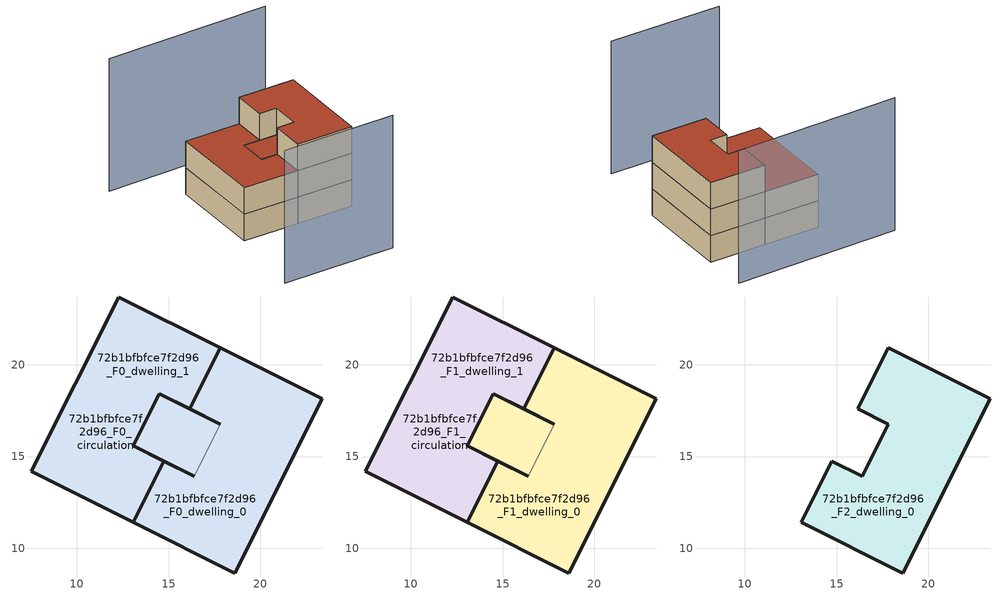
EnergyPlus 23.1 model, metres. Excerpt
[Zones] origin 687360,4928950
72b1bfbfce7f2d96_F0_dwelling_0
 floor ground (EU_floor_Construction): 23.36,18.14 18.61,8.66 13.07,11.43 14.73,14.75 16.39,13.92 17.82,16.76 16.15,17.6 17.81,20.92 z0; 17.82,16.76 16.39,13.92 13.07,15.58 14.49,18.43 16.15,17.6 z0
 wall outside (EU_wall_Construction): 16.39,13.92 14.73,14.75 13.07,11.43 18.61,8.66 23.36,18.14 17.81,20.92 16.15,17.6 17.82,16.76 z0:3
 wall to 72b1bfbfce7f2d96_F0_circulation (EU_wall_Construction): 17.82,16.76 16.39,13.92 z0:3
72b1bfbfce7f2d96_F0_dwelling_1
 floor ground (EU_floor_Construction): 17.81,20.92 16.15,17.6 14.49,18.43 13.07,15.58 14.73,14.75 13.07,11.43 7.53,14.2 12.27,23.69 z0; 17.82,16.76 16.39,13.92 13.07,15.58 14.49,18.43 16.15,17.6 z0
 wall outside (EU_wall_Construction): 12.27,23.69 7.53,14.2 13.07,11.43 14.73,14.75 13.07,15.58 14.49,18.43 16.15,17.6 17.81,20.92 12.27,23.69 z0:3
72b1bfbfce7f2d96_F0_circulation
 floor ground (EU_floor_Construction): 23.36,18.14 18.61,8.66 13.07,11.43 14.73,14.75 16.39,13.92 17.82,16.76 16.15,17.6 17.81,20.92 z0; 17.82,16.76 16.39,13.92 13.07,15.58 14.49,18.43 16.15,17.6 z0; 17.81,20.92 16.15,17.6 14.49,18.43 13.07,15.58 14.73,14.75 13.07,11.43 7.53,14.2 12.27,23.69 z0
 wall outside (EU_wall_Construction): 17.82,16.76 14.49,18.43 13.07,15.58 16.39,13.92 z0:3
72b1bfbfce7f2d96_F1_dwelling_0
 floor outside (EU_floor_Construction): 23.36,18.14 18.61,8.66 13.07,11.43 14.73,14.75 16.39,13.92 17.82,16.76 16.15,17.6 17.81,20.92 z3; 17.82,16.76 16.39,13.92 13.07,15.58 14.49,18.43 16.15,17.6 z3
 wall outside (EU_wall_Construction): 16.39,13.92 14.73,14.75 13.07,11.43 18.61,8.66 23.36,18.14 17.81,20.92 16.15,17.6 17.82,16.76 z3:6
 wall to 72b1bfbfce7f2d96_F1_circulation (EU_wall_Construction): 17.82,16.76 16.39,13.92 z3:6
 roof outside (EU_floor_Construction): 16.39,13.92 17.82,16.76 16.15,17.6 14.49,18.43 13.07,15.58 z6
72b1bfbfce7f2d96_F1_dwelling_1
 floor to 72b1bfbfce7f2d96_F0_dwelling_1 (EU_floor_Construction): 17.81,20.92 16.15,17.6 14.49,18.43 13.07,15.58 14.73,14.75 13.07,11.43 7.53,14.2 12.27,23.69 z3; 17.82,16.76 16.39,13.92 13.07,15.58 14.49,18.43 16.15,17.6 z3
 wall outside (EU_wall_Construction): 12.27,23.69 7.53,14.2 13.07,11.43 14.73,14.75 13.07,15.58 14.49,18.43 16.15,17.6 17.81,20.92 12.27,23.69 z3:6
 roof outside (EU_roof_Construction): 16.39,13.92 17.82,16.76 16.15,17.6 14.49,18.43 13.07,15.58 z6; 14.73,14.75 13.07,15.58 14.49,18.43 16.15,17.6 17.81,20.92 12.27,23.69 7.53,14.2 13.07,11.43 z6
72b1bfbfce7f2d96_F1_circulation
 floor outside (EU_floor_Construction): 17.82,16.76 16.39,13.92 13.07,15.58 14.49,18.43 16.15,17.6 z3; 17.81,20.92 16.15,17.6 14.49,18.43 13.07,15.58 14.73,14.75 13.07,11.43 7.53,14.2 12.27,23.69 z3
 floor to 72b1bfbfce7f2d96_F0_circulation (EU_floor_Construction): 23.36,18.14 18.61,8.66 13.07,11.43 14.73,14.75 16.39,13.92 17.82,16.76 16.15,17.6 17.81,20.92 z3
 wall outside (EU_wall_Construction): 17.82,16.76 14.49,18.43 13.07,15.58 16.39,13.92 z3:6
 roof outside (EU_roof_Construction): 18.61,8.66 23.36,18.14 17.81,20.92 16.15,17.6 17.82,16.76 16.39,13.92 14.73,14.75 13.07,11.43 z6; 16.39,13.92 17.82,16.76 16.15,17.6 14.49,18.43 13.07,15.58 z6; 14.73,14.75 13.07,15.58 14.49,18.43 16.15,17.6 17.81,20.92 12.27,23.69 7.53,14.2 13.07,11.43 z6
72b1bfbfce7f2d96_F2_dwelling_0
 floor to 72b1bfbfce7f2d96_F1_dwelling_0 (EU_floor_Construction): 23.36,18.14 18.61,8.66 13.07,11.43 14.73,14.75 16.39,13.92 17.82,16.76 16.15,17.6 17.81,20.92 z6
 wall outside (EU_wall_Construction): 23.36,18.14 17.81,20.92 16.15,17.6 17.82,16.76 16.39,13.92 14.73,14.75 13.07,11.43 18.61,8.66 23.36,18.14 z6:9
 roof outside (EU_roof_Construction): 18.61,8.66 23.36,18.14 17.81,20.92 16.15,17.6 17.82,16.76 16.39,13.92 14.73,14.75 13.07,11.43 z9
shading: 2.7,6.65 13.91,1.15 / 25.36,22.53 8.88,30.33 z0:15
[Building]
EU S2 Campaign: North Axis=0; Terrain=City; Solar Distribution=FullExterior
[Site:Location]
Bologna: Latitude=44.5; Longitude=11.25; Time Zone=1; Elevation=37
[SizingPeriod:WeatherFileDays]
AnnualSizingPeriod: Begin Month=1; Begin Day of Month=1; End Month=12; End Day of Month=31; Day of Week for Start Day=Monday; Use Weather File Daylight Saving Period=No; Use Weather File Rain and Snow Indicators=No
[MATERIAL]
EU_InternalMass_Material: Roughness=MediumRough; Thickness=0.1; Conductivity=1; Density=1800; Specific Heat=900; Thermal Absorptance=0.9; Solar Absorptance=0.7; Visible Absorptance=0.7
[MATERIAL:NOMASS] Roughness=MediumRough; Thermal Absorptance=0.9; Solar Absorptance=0.7; Visible Absorptance=0.7
Name | Thermal Resistance
EU_wall_NoMass | 0.937881
EU_roof_NoMass | 0.548572
EU_floor_NoMass | 0.71348
[CONSTRUCTION]
EU_wall_Construction: EU_wall_NoMass
EU_roof_Construction: EU_roof_NoMass
EU_floor_Construction: EU_floor_NoMass
EU_InternalMass_Construction: EU_InternalMass_Material
[ZONE] Type=1; Multiplier=1; Ceiling Height=autocalculate; Floor Area=autocalculate; Part of Total Floor Area=Yes
Name | Volume
72b1bfbfce7f2d96_F0_dwelling_0 | 214.936
72b1bfbfce7f2d96_F1_dwelling_0; 72b1bfbfce7f2d96_F0_dwelling_1; 72b1bfbfce7f2d96_F1_dwelling_1 | 214.935
72b1bfbfce7f2d96_F2_dwelling_0 | 179.442
72b1bfbfce7f2d96_F0_circulation; 72b1bfbfce7f2d96_F1_circulation | 394.377
[INTERNALMASS] Construction=EU_InternalMass_Construction
Name | Zone or ZoneList | Surface Area
72b1bfbfce7f2d96_F0_dwelling_0_EU_InternalMass | 72b1bfbfce7f2d96_F0_dwelling_0 | 59.8139
72b1bfbfce7f2d96_F0_dwelling_1_EU_InternalMass | 72b1bfbfce7f2d96_F0_dwelling_1 | 59.8139
72b1bfbfce7f2d96_F1_dwelling_0_EU_InternalMass | 72b1bfbfce7f2d96_F1_dwelling_0 | 59.8139
72b1bfbfce7f2d96_F1_dwelling_1_EU_InternalMass | 72b1bfbfce7f2d96_F1_dwelling_1 | 59.8139
72b1bfbfce7f2d96_F2_dwelling_0_EU_InternalMass | 72b1bfbfce7f2d96_F2_dwelling_0 | 131.459
[OTHEREQUIPMENT] Fuel Type=Electricity; Design Level Calculation Method=Watts/Area; Power per Zone Floor Area=1; Fraction Latent=0; Fraction Radiant=0; Fraction Lost=0; Carbon Dioxide Generation Rate=0; EndUse Subcategory=EU_Step8_InternalGains
Name | Zone or ZoneList or Space or SpaceList | Schedule
EU_Step8_InternalGain_72b1bfbfce7f2d96_F0_dwelling_0_f000 | 72b1bfbfce7f2d96_F0_dwelling_0 | EU_Step8_GainSchedule_72b1bfbfce7f2d96_F0_dwelling_0_f000
EU_Step8_InternalGain_72b1bfbfce7f2d96_F0_dwelling_1_f000 | 72b1bfbfce7f2d96_F0_dwelling_1 | EU_Step8_GainSchedule_72b1bfbfce7f2d96_F0_dwelling_1_f000
EU_Step8_InternalGain_72b1bfbfce7f2d96_F1_dwelling_0_f000 | 72b1bfbfce7f2d96_F1_dwelling_0 | EU_Step8_GainSchedule_72b1bfbfce7f2d96_F1_dwelling_0_f000
EU_Step8_InternalGain_72b1bfbfce7f2d96_F1_dwelling_1_f000 | 72b1bfbfce7f2d96_F1_dwelling_1 | EU_Step8_GainSchedule_72b1bfbfce7f2d96_F1_dwelling_1_f000
EU_Step8_InternalGain_72b1bfbfce7f2d96_F2_dwelling_0_f000 | 72b1bfbfce7f2d96_F2_dwelling_0 | EU_Step8_GainSchedule_72b1bfbfce7f2d96_F2_dwelling_0_f000
[ZONEINFILTRATION:DESIGNFLOWRATE] Schedule=EU_AlwaysOn; Design Flow Rate Calculation Method=Flow/Area; Flow Rate per Floor Area=0.0005; Constant Term Coefficient=1; Temperature Term Coefficient=0; Velocity Term Coefficient=0; Velocity Squared Term Coefficient=0
Name | Zone or ZoneList or Space or SpaceList
EU_Circulation_Infiltration_72b1bfbfce7f2d96_F0_circulation | 72b1bfbfce7f2d96_F0_circulation
EU_Circulation_Infiltration_72b1bfbfce7f2d96_F1_circulation | 72b1bfbfce7f2d96_F1_circulation
[ZONEVENTILATION:DESIGNFLOWRATE] Schedule=EU_AlwaysOn; Design Flow Rate Calculation Method=AirChanges/Hour; Air Changes per Hour=0.687892; Ventilation Type=Natural; Fan Pressure Rise=0; Fan Total Efficiency=1; Constant Term Coefficient=1; Temperature Term Coefficient=0; Velocity Term Coefficient=0; Velocity Squared Term Coefficient=0; Minimum Indoor Temperature=-100; Maximum Indoor Temperature=100; Delta Temperature=-100; Minimum Outdoor Temperature=-100; Maximum Outdoor Temperature=100; Maximum Wind Speed=40
Name | Zone or ZoneList or Space or SpaceList
EU_ConstantAir_72b1bfbfce7f2d96_F0_dwelling_0 | 72b1bfbfce7f2d96_F0_dwelling_0
EU_ConstantAir_72b1bfbfce7f2d96_F0_dwelling_1 | 72b1bfbfce7f2d96_F0_dwelling_1
EU_ConstantAir_72b1bfbfce7f2d96_F1_dwelling_0 | 72b1bfbfce7f2d96_F1_dwelling_0
EU_ConstantAir_72b1bfbfce7f2d96_F1_dwelling_1 | 72b1bfbfce7f2d96_F1_dwelling_1
EU_ConstantAir_72b1bfbfce7f2d96_F2_dwelling_0 | 72b1bfbfce7f2d96_F2_dwelling_0
[HVACTEMPLATE:THERMOSTAT] Constant Heating Setpoint=20; Constant Cooling Setpoint=50
EU_HeatOnly_72b1bfbfce7f2d96_F0_dwelling_0; EU_HeatOnly_72b1bfbfce7f2d96_F0_dwelling_1; EU_HeatOnly_72b1bfbfce7f2d96_F1_dwelling_0; EU_HeatOnly_72b1bfbfce7f2d96_F1_dwelling_1; EU_HeatOnly_72b1bfbfce7f2d96_F2_dwelling_0
[HVACTEMPLATE:ZONE:IDEALLOADSAIRSYSTEM] System Availability Schedule=EU_AlwaysOn; Maximum Heating Supply Air Temperature=50; Minimum Cooling Supply Air Temperature=13; Maximum Heating Supply Air Humidity Ratio=0.0156; Minimum Cooling Supply Air Humidity Ratio=0.0077; Heating Limit=NoLimit; Cooling Limit=NoLimit; Heating Availability Schedule=EU_AlwaysOn; Cooling Availability Schedule=EU_CoolingOff; Dehumidification Control Type=ConstantSensibleHeatRatio; Cooling Sensible Heat Ratio=0.7; Dehumidification Setpoint=60; Humidification Control Type=None; Humidification Setpoint=30; Outdoor Air Method=None; Outdoor Air Flow Rate per Person=0.00944; Outdoor Air Flow Rate per Zone Floor Area=0; Outdoor Air Flow Rate per Zone=0; Demand Controlled Ventilation Type=None; Outdoor Air Economizer Type=NoEconomizer; Heat Recovery Type=None; Sensible Heat Recovery Effectiveness=0.7; Latent Heat Recovery Effectiveness=0.65
Name | Template Thermostat
72b1bfbfce7f2d96_F0_dwelling_0 | EU_HeatOnly_72b1bfbfce7f2d96_F0_dwelling_0
72b1bfbfce7f2d96_F0_dwelling_1 | EU_HeatOnly_72b1bfbfce7f2d96_F0_dwelling_1
72b1bfbfce7f2d96_F1_dwelling_0 | EU_HeatOnly_72b1bfbfce7f2d96_F1_dwelling_0
72b1bfbfce7f2d96_F1_dwelling_1 | EU_HeatOnly_72b1bfbfce7f2d96_F1_dwelling_1
72b1bfbfce7f2d96_F2_dwelling_0 | EU_HeatOnly_72b1bfbfce7f2d96_F2_dwelling_0
[SIZING:ZONE] Zone Cooling Design Supply Air Temperature Input Method=SupplyAirTemperature; Zone Cooling Design Supply Air Temperature=13; Zone Heating Design Supply Air Temperature Input Method=SupplyAirTemperature; Zone Heating Design Supply Air Temperature=50; Zone Cooling Design Supply Air Humidity Ratio=0.008; Zone Heating Design Supply Air Humidity Ratio=0.008; Cooling Design Air Flow Method=DesignDay; Cooling Design Air Flow Rate=0; Cooling Minimum Air Flow per Zone Floor Area=0.000762; Cooling Minimum Air Flow=0; Cooling Minimum Air Flow Fraction=0.2; Heating Design Air Flow Method=DesignDay; Heating Design Air Flow Rate=0; Heating Maximum Air Flow per Zone Floor Area=0.002032; Heating Maximum Air Flow=0.141576; Heating Maximum Air Flow Fraction=0.3; Account for Dedicated Outdoor Air System=No; Dedicated Outdoor Air System Control Strategy=NeutralSupplyAir; Dedicated Outdoor Air Low Setpoint Temperature for Design=autosize; Dedicated Outdoor Air High Setpoint Temperature for Design=autosize; Zone Load Sizing Method=Sensible Load Only No Latent Load; Zone Latent Cooling Design Supply Air Humidity Ratio Input Method=HumidityRatioDifference; Zone Cooling Design Supply Air Humidity Ratio Difference=0.005; Zone Latent Heating Design Supply Air Humidity Ratio Input Method=HumidityRatioDifference; Zone Humidification Design Supply Air Humidity Ratio Difference=0.005
72b1bfbfce7f2d96_F0_dwelling_0; 72b1bfbfce7f2d96_F0_dwelling_1; 72b1bfbfce7f2d96_F1_dwelling_0; 72b1bfbfce7f2d96_F1_dwelling_1; 72b1bfbfce7f2d96_F2_dwelling_0
[SCHEDULE:CONSTANT]
Name | Hourly Value
EU_AlwaysOn | 1
EU_CoolingOff | 0
[SCHEDULE:FILE] Column Number=1; Rows to Skip at Top=0; Number of Hours of Data=8760; Column Separator=Comma; Interpolate to Timestep=No; Minutes per Item=60; Adjust Schedule for Daylight Savings=Yes
Name | File
EU_Step8_GainSchedule_72b1bfbfce7f2d96_F0_dwelling_0_f000 | ../../schedules/72b1bfbfce7f2d96/72b1bfbfce7f2d96_F0_dwelling_0_f000_gain.csv
EU_Step8_GainSchedule_72b1bfbfce7f2d96_F0_dwelling_1_f000 | ../../schedules/72b1bfbfce7f2d96/72b1bfbfce7f2d96_F0_dwelling_1_f000_gain.csv
EU_Step8_GainSchedule_72b1bfbfce7f2d96_F1_dwelling_0_f000 | ../../schedules/72b1bfbfce7f2d96/72b1bfbfce7f2d96_F1_dwelling_0_f000_gain.csv
EU_Step8_GainSchedule_72b1bfbfce7f2d96_F1_dwelling_1_f000 | ../../schedules/72b1bfbfce7f2d96/72b1bfbfce7f2d96_F1_dwelling_1_f000_gain.csv
EU_Step8_GainSchedule_72b1bfbfce7f2d96_F2_dwelling_0_f000 | ../../schedules/72b1bfbfce7f2d96/72b1bfbfce7f2d96_F2_dwelling_0_f000_gain.csv
